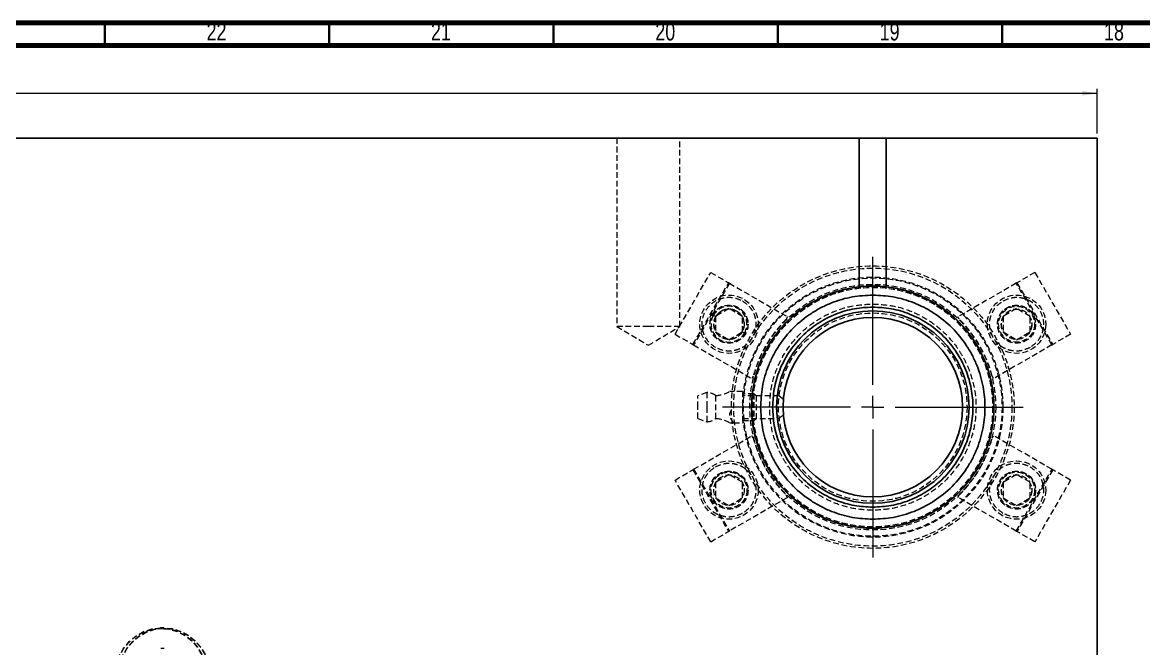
# Model space of a CAD drawing. Header units: millimetres. Extents: x 5 to 1533, y -1183 to 895.
# Drawn here: x 381.7 to 631.5, y 755.5 to 895.1 of the extents above; entities that cross this region are included whole.
import ezdxf

# ---------------------------------------------------------------- set-up
doc = ezdxf.new("R2010")
doc.units = ezdxf.units.MM
doc.linetypes.add('HIDDEN', pattern=[1.905, 1.27, -0.635])
doc.styles.add('SLDTEXTSTYLE13', font='TXT', dxfattribs={"width": 0.75})
doc.dimstyles.new('SLDDIMSTYLE0', dxfattribs={"dimtxt": 3.5, "dimasz": 3.302, "dimexe": 0, "dimexo": 0.0625, "dimgap": 0.875, "dimtad": 1, "dimrnd": 1e-09, "dimzin": 12, "dimdsep": 46, "dimtxsty": 'SLDTEXTSTYLE13', "dimsah": 1, "dimcen": 0.09, "dimadec": 0, "dimazin": 3, "dimtfac": 1, "dimtofl": 0, "dimtmove": 0, "dimatfit": 3, "dimfxl": 1, "dimfrac": 2, "dimtolj": 1, "dimtzin": 12, "dimarcsym": 0})

# ---------------------------------------------------------------- blocks, each defined once
blk = doc.blocks.new('_D_2')
at = {"color": 7, "linetype": 'Continuous', "lineweight": 18}
for p, q in [((71.16, 870.31), (71.16, 880.31)), ((621.16, 870.31), (621.16, 880.31)), ((71.16, 879.31), (621.16, 879.31))]:
    blk.add_line(p, q, dxfattribs=at)
for points in [[(71.16, 879.31), (74.46, 878.8), (74.46, 879.82)], [(621.16, 879.31), (617.86, 879.82), (617.86, 878.8)]]:
    blk.add_solid(points, dxfattribs=at)
at = {"color": 7, "linetype": 'Continuous', "lineweight": 18, "insert": (340.54, 883.82), "char_height": 3.5, "attachment_point": 1, "style": 'SLDTEXTSTYLE13'}
blk.add_mtext('550', dxfattribs=at)
blk = doc.blocks.new('SW_CENTERMARKSYMBOL_1')
at = {"color": 0, "linetype": 'Continuous', "lineweight": 0}
for p, q in [((0, 5), (0, 33.5)), ((0, 0), (0, 2.5)), ((-5, 0), (-33.5, 0)), ((0, 0), (-2.5, 0)), ((0, 0), (0, -2.5)), ((0, 0), (2.5, 0)), ((5, 0), (33.5, 0)), ((0, -5), (0, -33.5))]:
    blk.add_line(p, q, dxfattribs=at)

msp = doc.modelspace()

# ---------------------------------------------------------------- linework, layer by layer
at = {"color": 7, "linetype": 'Continuous', "lineweight": 70}
for p, q in [((5, 895), (1495, 895)), ((10, 890), (1490, 890))]:
    msp.add_line(p, q, dxfattribs=at)
at = {"color": 7, "linetype": 'Continuous', "lineweight": 35}
for p, q in [((400, 890), (400, 895)), ((450, 890), (450, 895)), ((500, 890), (500, 895)), ((550, 890), (550, 895)), ((600, 890), (600, 895))]:
    msp.add_line(p, q, dxfattribs=at)
at = {"color": 7, "linetype": 'Continuous', "lineweight": 25}
for p, q in [((124.161, 869.313), (568.161, 869.313)), ((568.161, 836.146), (568.161, 869.313)), ((568.161, 869.313), (574.161, 869.313)), ((574.161, 869.313), (621.161, 869.313)), ((574.161, 869.313), (574.161, 836.146)), ((621.161, 869.313), (621.161, 489.313))]:
    msp.add_line(p, q, dxfattribs=at)
at = {"color": 7, "linetype": 'HIDDEN', "lineweight": 18}
for p, q in [((514.161, 869.313), (514.161, 827.313)), ((528.161, 827.313), (528.161, 869.313)), ((527.089, 825.578), (535.039, 839.348)), ((531.073, 823.278), (539.023, 837.048)), ((535.039, 839.348), (539.023, 837.048)), ((607.283, 839.348), (603.3, 837.048)), ((603.3, 837.048), (611.25, 823.278)), ((607.283, 839.348), (615.233, 825.578)), ((539.196, 836.948), (531.246, 823.178)), ((539.196, 836.948), (552.187, 829.448)), ((603.126, 836.948), (590.136, 829.448)), ((611.076, 823.178), (603.126, 836.948)), ((536.196, 829.5), (535.654, 829.813)), ((539.118, 831.277), (536.118, 829.545)), ((536.118, 829.545), (536.118, 826.081)), ((542.118, 829.545), (539.118, 831.277)), ((542.118, 826.081), (542.118, 829.545)), ((603.204, 831.277), (600.204, 829.545)), ((600.204, 829.545), (600.204, 826.081)), ((606.204, 829.545), (603.204, 831.277)), ((606.204, 826.081), (606.204, 829.545)), ((521.161, 827.313), (514.161, 827.313)), ((514.161, 827.313), (521.161, 823.107)), ((528.161, 827.313), (521.161, 827.313)), ((521.161, 823.107), (528.161, 827.313)), ((552.187, 829.448), (551.886, 828.927)), ((590.437, 828.927), (590.136, 829.448)), ((527.089, 825.578), (531.073, 823.278)), ((536.118, 826.081), (539.118, 824.349)), ((539.118, 824.349), (542.118, 826.081)), ((542.582, 825.813), (542.041, 826.125)), ((600.204, 826.081), (603.204, 824.349)), ((603.204, 824.349), (606.204, 826.081)), ((615.233, 825.578), (611.25, 823.278)), ((531.246, 823.178), (544.237, 815.678)), ((611.076, 823.178), (598.086, 815.678)), ((544.537, 816.199), (544.237, 815.678)), ((598.086, 815.678), (597.785, 816.199)), ((534.161, 812.563), (532.161, 811.813)), ((534.161, 812.563), (534.161, 809.313)), ((542.161, 812.813), (540.161, 812.813)), ((542.161, 812.813), (542.161, 809.313)), ((544.661, 812.313), (542.161, 812.313)), ((544.661, 812.313), (544.661, 806.313)), ((545.161, 811.813), (544.661, 812.313)), ((532.161, 809.313), (532.161, 811.813)), ((536.161, 806.751), (536.161, 811.875)), ((550.307, 811.813), (542.161, 811.813)), ((545.161, 811.813), (545.161, 806.813)), ((532.161, 806.813), (532.161, 809.313)), ((534.161, 809.313), (534.161, 806.063)), ((542.161, 809.313), (540.161, 809.313)), ((542.161, 809.313), (542.161, 805.813)), ((532.161, 806.813), (534.161, 806.063)), ((540.161, 805.813), (542.161, 805.813)), ((542.161, 806.813), (550.307, 806.813)), ((542.161, 806.313), (544.661, 806.313)), ((544.661, 806.313), (545.161, 806.813)), ((531.246, 795.448), (544.237, 802.948)), ((544.537, 802.427), (544.237, 802.948)), ((597.785, 802.427), (598.086, 802.948)), ((611.076, 795.448), (598.086, 802.948)), ((527.089, 793.048), (531.073, 795.348)), ((531.073, 795.348), (539.023, 781.578)), ((531.246, 795.448), (539.196, 781.678)), ((603.126, 781.678), (611.076, 795.448)), ((611.25, 795.348), (603.3, 781.578)), ((615.233, 793.048), (611.25, 795.348)), ((535.039, 779.278), (527.089, 793.048)), ((539.118, 794.277), (536.118, 792.545)), ((536.118, 792.545), (536.118, 789.081)), ((542.118, 792.545), (539.118, 794.277)), ((542.118, 789.081), (542.118, 792.545)), ((603.204, 794.277), (600.204, 792.545)), ((600.204, 792.545), (600.204, 789.081)), ((606.204, 792.545), (603.204, 794.277)), ((606.204, 789.081), (606.204, 792.545)), ((615.233, 793.048), (607.283, 779.278)), ((552.187, 789.178), (551.886, 789.699)), ((590.136, 789.178), (590.437, 789.699)), ((536.118, 789.081), (539.118, 787.349)), ((539.118, 787.349), (542.118, 789.081)), ((552.187, 789.178), (539.196, 781.678)), ((603.126, 781.678), (590.136, 789.178)), ((600.204, 789.081), (603.204, 787.349)), ((603.204, 787.349), (606.204, 789.081)), ((535.039, 779.278), (539.023, 781.578)), ((607.283, 779.278), (603.3, 781.578)), ((413.18, 760.07), (412.461, 760.065)), ((413.179, 759.979), (412.461, 759.973)), ((413.215, 755.47), (412.497, 755.465))]:
    msp.add_line(p, q, dxfattribs=at)
at = {"color": 7, "linetype": 'HIDDEN', "lineweight": 18, "flags": 128}
for points in [[(539.196, 836.948), (539.162, 836.967), (539.13, 836.986), (539.1, 837.003), (539.074, 837.019), (539.052, 837.031), (539.036, 837.04), (539.026, 837.046), (539.023, 837.048)], [(603.3, 837.048), (603.296, 837.046), (603.286, 837.04), (603.27, 837.031), (603.249, 837.019), (603.223, 837.003), (603.193, 836.986), (603.16, 836.967), (603.126, 836.948)], [(574.161, 836.146), (571.161, 836.313), (568.161, 836.146)], [(531.073, 823.278), (531.076, 823.276), (531.086, 823.27), (531.102, 823.261), (531.124, 823.249), (531.15, 823.234), (531.18, 823.216), (531.212, 823.198), (531.246, 823.178)], [(611.076, 823.178), (611.11, 823.198), (611.143, 823.216), (611.173, 823.234), (611.199, 823.249), (611.22, 823.261), (611.236, 823.27), (611.246, 823.276), (611.25, 823.278)], [(531.073, 795.348), (531.076, 795.35), (531.086, 795.355), (531.102, 795.365), (531.124, 795.377), (531.15, 795.392), (531.18, 795.41), (531.212, 795.428), (531.246, 795.448)], [(611.25, 795.348), (611.246, 795.35), (611.236, 795.355), (611.22, 795.365), (611.199, 795.377), (611.173, 795.392), (611.143, 795.41), (611.11, 795.428), (611.076, 795.448)], [(539.023, 781.578), (539.026, 781.58), (539.036, 781.586), (539.052, 781.595), (539.074, 781.607), (539.1, 781.622), (539.13, 781.64), (539.162, 781.659), (539.196, 781.678)], [(603.126, 781.678), (603.16, 781.659), (603.193, 781.64), (603.223, 781.622), (603.249, 781.607), (603.27, 781.595), (603.286, 781.586), (603.296, 781.58), (603.3, 781.578)], [(405.881, 740.615), (404.551, 742.082), (403.497, 743.788), (402.756, 745.672), (402.353, 747.671), (402.302, 749.714), (402.605, 751.732), (403.251, 753.655), (404.218, 755.416), (405.472, 756.954), (406.971, 758.217), (408.663, 759.161), (410.488, 759.753), (412.385, 759.973), (414.287, 759.812), (416.129, 759.278), (417.847, 758.387), (419.383, 757.172), (420.682, 755.673), (421.7, 753.943), (422.402, 752.041), (422.763, 750.034)], [(405.881, 740.706), (404.552, 742.173), (403.498, 743.879), (402.757, 745.763), (402.354, 747.762), (402.303, 749.805), (402.605, 751.823), (403.251, 753.746), (404.218, 755.507), (405.473, 757.045), (406.972, 758.308), (408.664, 759.252), (410.489, 759.844), (412.386, 760.064), (414.288, 759.903), (416.13, 759.369), (417.848, 758.478), (419.383, 757.263), (420.682, 755.764), (421.7, 754.034), (422.402, 752.133), (422.764, 750.125)], [(406.599, 740.62), (405.269, 742.088), (404.216, 743.793), (403.474, 745.678), (403.071, 747.676), (403.02, 749.72), (403.323, 751.738), (403.969, 753.66), (404.936, 755.421), (406.191, 756.96), (407.69, 758.223), (409.381, 759.167), (411.207, 759.759), (413.103, 759.978), (415.005, 759.818), (416.847, 759.283), (418.566, 758.393), (420.101, 757.177), (421.4, 755.679), (422.418, 753.949), (423.12, 752.047), (423.481, 750.039)], [(406.6, 740.711), (405.27, 742.179), (404.216, 743.884), (403.475, 745.769), (403.072, 747.767), (403.021, 749.811), (403.324, 751.829), (403.97, 753.751), (404.937, 755.512), (406.191, 757.051), (407.69, 758.314), (409.382, 759.258), (411.207, 759.85), (413.104, 760.069), (415.006, 759.909), (416.848, 759.374), (418.566, 758.484), (420.101, 757.268), (421.401, 755.77), (422.419, 754.04), (423.12, 752.138), (423.482, 750.13)]]:
    msp.add_lwpolyline(points, dxfattribs=at)
at = {"color": 7, "linetype": 'HIDDEN', "lineweight": 18}
for centre, radius in [((571.161, 809.313), 31.5), ((571.161, 809.313), 31), ((571.161, 809.313), 29), ((571.161, 809.313), 28.81), ((571.161, 809.313), 27.394), ((571.161, 809.313), 27.01), ((571.161, 809.313), 26.73), ((571.161, 809.313), 26.71), ((539.118, 827.813), 6.5), ((539.118, 827.813), 4.25), ((539.118, 827.813), 4.2), ((603.204, 827.813), 6.5), ((603.204, 827.813), 4.25), ((603.204, 827.813), 4.2), ((539.118, 827.813), 3.4), ((571.161, 809.313), 21.006), ((603.204, 827.813), 4), ((603.204, 827.813), 3.4), ((603.204, 827.813), 3.375), ((539.118, 790.813), 6.5), ((603.204, 790.813), 6.5), ((539.118, 790.813), 4.25), ((539.118, 790.813), 4.2), ((539.118, 790.813), 4), ((603.204, 790.813), 4.25), ((603.204, 790.813), 4.2), ((603.204, 790.813), 4), ((539.118, 790.813), 3.4), ((539.118, 790.813), 3.375), ((603.204, 790.813), 3.4), ((603.204, 790.813), 3.375)]:
    msp.add_circle(centre, radius, dxfattribs=at)
at = {"color": 7, "linetype": 'Continuous', "lineweight": 25}
for radius in [26.995, 21.449, 20.006]:
    msp.add_circle((571.161, 809.313), radius, dxfattribs=at)
for start, end in [(96.37937, 83.62063), (83.62063, 96.37937)]:
    msp.add_arc((571.161, 809.313), 27, start, end, dxfattribs=at)
at = {"color": 7, "linetype": 'HIDDEN', "lineweight": 18}
for centre, radius, start, end in [((539.118, 827.813), 4, 150, 330), ((539.118, 827.813), 4, 330, 150), ((539.118, 827.813), 3.375, 150, 330), ((539.118, 827.813), 3.375, 330, 150), ((571.161, 809.313), 27.5, 134.50127, 165.49873), ((571.161, 809.313), 27.5, 14.50127, 45.49873), ((534.161, 809.313), 3.25, 52.02013, 90), ((535.428, 820.003), 8.161, 275.15364, 297.98736), ((534.161, 809.313), 3.25, 270, 307.97987), ((535.428, 798.623), 8.161, 61.98043, 84.84636), ((571.161, 809.313), 27.5, 194.50127, 225.49873), ((571.161, 809.313), 27.5, 314.50127, 345.49873)]:
    msp.add_arc(centre, radius, start, end, dxfattribs=at)
for points, knots in [([(536.118, 822.617), (535.505, 823.064), (534.561, 823.751), (533.725, 825.097), (533.281, 826.248), (533.087, 827.47), (533.157, 829.042), (533.797, 830.885), (535.073, 832.361), (536.399, 833.208), (537.555, 833.651), (538.773, 833.841), (540.358, 833.791), (541.425, 833.317), (542.118, 833.009)], [0, 0, 0, 0, 0.1197286, 0.1841799, 0.25, 0.3158194, 0.3802717, 0.5000002, 0.6197283, 0.68418, 0.7499991, 0.8158192, 0.8802708, 1, 1, 1, 1]), ([(542.118, 833.009), (542.732, 832.562), (543.676, 831.875), (544.511, 830.529), (544.957, 829.377), (545.147, 828.158), (545.096, 826.574), (544.622, 825.507), (544.315, 824.813)], [0, 0, 0, 0, 0.23945638, 0.36836039, 0.49999915, 0.63163962, 0.76054287, 1, 1, 1, 1]), ([(548.155, 809.313), (548.23, 810.716), (548.384, 813.607), (549.664, 817.894), (551.786, 822.017), (554.778, 825.697), (557.855, 828.195), (560.56, 829.776), (563.326, 831.03), (566.868, 832.092), (569.758, 832.245), (571.161, 832.319)], [0, 0, 0, 0, 0.1164968, 0.2399718, 0.3685802, 0.4999177, 0.6312551, 0.6956345, 0.7600283, 0.8835032, 1, 1, 1, 1]), ([(571.161, 832.319), (572.564, 832.244), (575.455, 832.091), (579.743, 830.811), (583.866, 828.688), (587.545, 825.696), (590.044, 822.62), (591.624, 819.914), (592.883, 817.149), (593.903, 813.606), (594.296, 809.313), (593.902, 805.019), (592.67, 800.732), (590.533, 796.609), (587.546, 792.929), (584.468, 790.431), (581.762, 788.849), (578.997, 787.596), (575.455, 786.534), (572.564, 786.381), (571.161, 786.307)], [0, 0, 0, 0, 0.0582484, 0.1199858, 0.1842902, 0.2499589, 0.3156276, 0.3478173, 0.3800142, 0.4417517, 0.5000001, 0.5582484, 0.6199859, 0.6842898, 0.7499585, 0.8156273, 0.847817, 0.8800141, 0.9417516, 1, 1, 1, 1]), ([(598.008, 824.813), (597.7, 825.507), (597.226, 826.574), (597.176, 828.158), (597.366, 829.377), (597.811, 830.529), (598.647, 831.875), (599.591, 832.562), (600.204, 833.009)], [0, 0, 0, 0, 0.2394567, 0.3683597, 0.5, 0.6316385, 0.760544, 1, 1, 1, 1]), ([(600.204, 833.009), (600.898, 833.317), (601.965, 833.791), (603.549, 833.841), (604.768, 833.651), (605.923, 833.208), (607.249, 832.361), (608.526, 830.885), (609.165, 829.042), (609.236, 827.47), (609.042, 826.248), (608.598, 825.097), (607.762, 823.751), (606.818, 823.064), (606.204, 822.617)], [0, 0, 0, 0, 0.1197278, 0.1841793, 0.2499995, 0.3158186, 0.3802703, 0.4999995, 0.619728, 0.6841803, 0.7499997, 0.8158192, 0.8802714, 1, 1, 1, 1]), ([(544.315, 824.813), (543.868, 824.199), (543.18, 823.255), (541.834, 822.42), (540.683, 821.975), (539.463, 821.785), (537.879, 821.835), (536.812, 822.309), (536.118, 822.617)], [0, 0, 0, 0, 0.2394562, 0.3683605, 0.4999986, 0.6316389, 0.7605421, 1, 1, 1, 1]), ([(606.204, 822.617), (605.511, 822.309), (604.443, 821.835), (602.86, 821.785), (601.64, 821.975), (600.489, 822.42), (599.142, 823.255), (598.455, 824.199), (598.008, 824.813)], [0, 0, 0, 0, 0.23945492, 0.36836124, 0.49999847, 0.63163952, 0.76054381, 1, 1, 1, 1]), ([(540.161, 812.813), (539.928, 812.813), (539.549, 812.813), (539.309, 812.813), (539.296, 812.813), (539.295, 812.813)], [0, 0, 0, 0, 0.5834772, 0.9491532, 1, 1, 1, 1]), ([(551.237, 811.116), (551.056, 811.234), (550.695, 811.472), (550.377, 811.75), (550.274, 811.84), (550.36, 811.764), (550.584, 811.575), (550.886, 811.334), (551.139, 811.176), (551.237, 811.116)], [0, 0, 0, 0, 0.1742341, 0.3490965, 0.5032288, 0.6338383, 0.7633795, 0.9089584, 1, 1, 1, 1]), ([(540.161, 805.813), (539.902, 806.139), (539.506, 806.639), (539.245, 807.436), (539.358, 808.183), (539.748, 808.791), (540.058, 809.182), (540.161, 809.313)], [0, 0, 0, 0, 0.3059357, 0.4679103, 0.6311051, 0.8764858, 1, 1, 1, 1]), ([(571.161, 786.307), (569.758, 786.382), (566.868, 786.535), (562.58, 787.815), (558.457, 789.938), (554.778, 792.93), (552.28, 796.006), (550.698, 798.712), (549.444, 801.477), (548.383, 805.02), (548.23, 807.91), (548.155, 809.313)], [0, 0, 0, 0, 0.1164968, 0.2399718, 0.3685797, 0.4999175, 0.631255, 0.695634, 0.7600281, 0.8835032, 1, 1, 1, 1]), ([(551.237, 807.51), (551.057, 807.392), (550.696, 807.154), (550.375, 806.874), (550.282, 806.792), (550.322, 806.83), (550.409, 806.903), (550.423, 806.915)], [0, 0, 0, 0, 0.26431141, 0.52957606, 0.76339315, 0.96152647, 1, 1, 1, 1]), ([(539.295, 805.813), (539.293, 805.813), (539.274, 805.813), (539.461, 805.813), (539.883, 805.813), (540.161, 805.813)], [0, 0, 0, 0, 0.04215901, 0.36733929, 1, 1, 1, 1]), ([(542.118, 785.617), (541.425, 785.309), (540.358, 784.835), (538.773, 784.784), (537.555, 784.975), (536.399, 785.418), (535.073, 786.265), (533.797, 787.741), (533.157, 789.584), (533.087, 791.156), (533.281, 792.378), (533.725, 793.528), (534.561, 794.875), (535.505, 795.562), (536.118, 796.009)], [0, 0, 0, 0, 0.1197292, 0.1841808, 0.2500009, 0.3158201, 0.3802718, 0.4999999, 0.6197288, 0.6841804, 0.7500006, 0.8158199, 0.8802719, 1, 1, 1, 1]), ([(536.118, 796.009), (536.812, 796.317), (537.879, 796.791), (539.463, 796.841), (540.683, 796.651), (541.834, 796.206), (543.18, 795.37), (543.868, 794.427), (544.315, 793.813)], [0, 0, 0, 0, 0.2394585, 0.3683617, 0.5000021, 0.6316402, 0.7605437, 1, 1, 1, 1]), ([(598.008, 793.813), (598.455, 794.427), (599.142, 795.37), (600.489, 796.206), (601.64, 796.651), (602.86, 796.841), (604.443, 796.791), (605.511, 796.317), (606.204, 796.009)], [0, 0, 0, 0, 0.2394563, 0.3683598, 0.5000009, 0.6316382, 0.7605445, 1, 1, 1, 1]), ([(606.204, 796.009), (606.818, 795.562), (607.762, 794.875), (608.598, 793.528), (609.042, 792.378), (609.236, 791.156), (609.165, 789.584), (608.526, 787.74), (607.249, 786.265), (605.923, 785.418), (604.768, 784.975), (603.549, 784.784), (601.965, 784.835), (600.898, 785.309), (600.204, 785.617)], [0, 0, 0, 0, 0.1197281, 0.184181, 0.2499998, 0.31582, 0.3802715, 0.5000004, 0.6197296, 0.6841813, 0.7500005, 0.8158207, 0.8802722, 1, 1, 1, 1]), ([(544.315, 793.813), (544.622, 793.119), (545.096, 792.052), (545.147, 790.468), (544.957, 789.249), (544.511, 788.097), (543.676, 786.751), (542.732, 786.064), (542.118, 785.617)], [0, 0, 0, 0, 0.239457, 0.3683617, 0.5000006, 0.63164, 0.7605432, 1, 1, 1, 1]), ([(600.204, 785.617), (599.591, 786.064), (598.647, 786.751), (597.811, 788.097), (597.366, 789.249), (597.176, 790.468), (597.226, 792.052), (597.7, 793.119), (598.008, 793.813)], [0, 0, 0, 0, 0.2394563, 0.3683611, 0.5000003, 0.6316389, 0.7605434, 1, 1, 1, 1])]:
    msp.add_open_spline(points, degree=3, knots=knots, dxfattribs=at)
at = {"color": 7, "linetype": 'Continuous', "lineweight": 25}
for points, knots in [([(546.166, 809.313), (546.247, 810.837), (546.413, 813.977), (547.567, 817.826), (548.929, 820.83), (550.647, 823.77), (553.361, 827.114), (556.704, 829.827), (559.644, 831.546), (562.648, 832.907), (566.497, 834.061), (569.637, 834.227), (571.161, 834.308)], [0, 0, 0, 0, 0.1164779, 0.2399321, 0.3043015, 0.3686843, 0.5000002, 0.6313159, 0.6956852, 0.7600682, 0.8835225, 1, 1, 1, 1]), ([(571.161, 834.308), (572.686, 834.227), (575.826, 834.061), (579.674, 832.908), (582.679, 831.546), (585.618, 829.827), (588.962, 827.114), (591.676, 823.77), (593.393, 820.83), (594.761, 817.826), (595.869, 813.977), (596.296, 809.313), (595.869, 804.649), (594.761, 800.8), (593.393, 797.796), (591.676, 794.856), (588.962, 791.512), (585.618, 788.799), (582.679, 787.08), (579.674, 785.718), (575.826, 784.565), (572.686, 784.399), (571.161, 784.318)], [0, 0, 0, 0, 0.05823871, 0.11996623, 0.15215061, 0.18434205, 0.25000014, 0.31565785, 0.3478426, 0.38003395, 0.44176115, 0.50000003, 0.55823873, 0.61996611, 0.65215067, 0.6843422, 0.74999991, 0.81565794, 0.8478426, 0.88003377, 0.94176129, 1, 1, 1, 1]), ([(548.846, 809.313), (548.918, 810.674), (549.066, 813.477), (550.096, 816.913), (551.312, 819.596), (552.846, 822.22), (555.27, 825.205), (558.838, 828.106), (562.838, 830.165), (566.997, 831.407), (569.8, 831.556), (571.161, 831.628)], [0, 0, 0, 0, 0.1164968, 0.239972, 0.3043658, 0.368745, 0.5000825, 0.6314201, 0.7600284, 0.8835035, 1, 1, 1, 1]), ([(571.161, 831.628), (572.522, 831.556), (575.326, 831.408), (578.762, 830.378), (581.444, 829.162), (584.068, 827.628), (587.054, 825.205), (589.952, 821.636), (592.024, 817.637), (593.22, 813.478), (593.602, 809.313), (593.22, 805.149), (592.231, 801.713), (591.01, 799.03), (589.477, 796.406), (587.053, 793.421), (583.484, 790.52), (579.485, 788.461), (575.326, 787.219), (572.522, 787.07), (571.161, 786.998)], [0, 0, 0, 0, 0.05824866, 0.11998578, 0.15218294, 0.18437252, 0.25004128, 0.31571005, 0.38001413, 0.4417516, 0.50000005, 0.55824849, 0.61998576, 0.65218301, 0.68437259, 0.75004119, 0.81571009, 0.88001426, 0.94175135, 1, 1, 1, 1]), ([(571.161, 784.318), (569.637, 784.399), (566.497, 784.565), (562.648, 785.718), (559.644, 787.08), (556.704, 788.799), (553.361, 791.512), (550.647, 794.856), (548.929, 797.795), (547.567, 800.8), (546.413, 804.649), (546.247, 807.789), (546.166, 809.313)], [0, 0, 0, 0, 0.11647747, 0.23993181, 0.3043012, 0.3686842, 0.49999972, 0.63131566, 0.69568518, 0.7600679, 0.8835225, 1, 1, 1, 1]), ([(571.161, 786.998), (569.8, 787.07), (566.997, 787.218), (563.561, 788.248), (560.879, 789.464), (558.254, 790.998), (555.27, 793.421), (552.368, 796.99), (550.309, 800.989), (549.067, 805.148), (548.918, 807.952), (548.846, 809.313)], [0, 0, 0, 0, 0.1164965, 0.2399715, 0.3043661, 0.368745, 0.5000829, 0.6314201, 0.7600283, 0.8835031, 1, 1, 1, 1])]:
    msp.add_open_spline(points, degree=3, knots=knots, dxfattribs=at)

# ---------------------------------------------------------------- block references
at = {"color": 7, "linetype": 'Continuous', "lineweight": 0}
msp.add_blockref('SW_CENTERMARKSYMBOL_1', (571.161, 809.313), dxfattribs=at)

# ---------------------------------------------------------------- texts
at = {"color": 7, "linetype": 'Continuous', "lineweight": 0, "char_height": 3.9688, "attachment_point": 2, "style": 'SLDTEXTSTYLE13'}
for s, insert in [('22', (424.92, 895.06)), ('21', (474.92, 895.06)), ('20', (524.92, 895.06)), ('19', (574.92, 895.06)), ('18', (624.92, 895.06))]:
    msp.add_mtext(s, dxfattribs=dict(at, insert=insert))

# ---------------------------------------------------------------- dimensions: what is measured, and where the dimension line sits
at = {"color": 7, "linetype": 'Continuous', "lineweight": 18}
dim = msp.add_linear_dim(base=(621.161, 879.313), p1=(71.161, 869.313), p2=(621.161, 869.313), dimstyle='SLDDIMSTYLE0', dxfattribs=at)
dim.commit()
dim.dimension.update_dxf_attribs({"geometry": '_D_2', "text_midpoint": (344.423, 879.313), "dimtype": 160})

doc.saveas('drawing.dxf')
